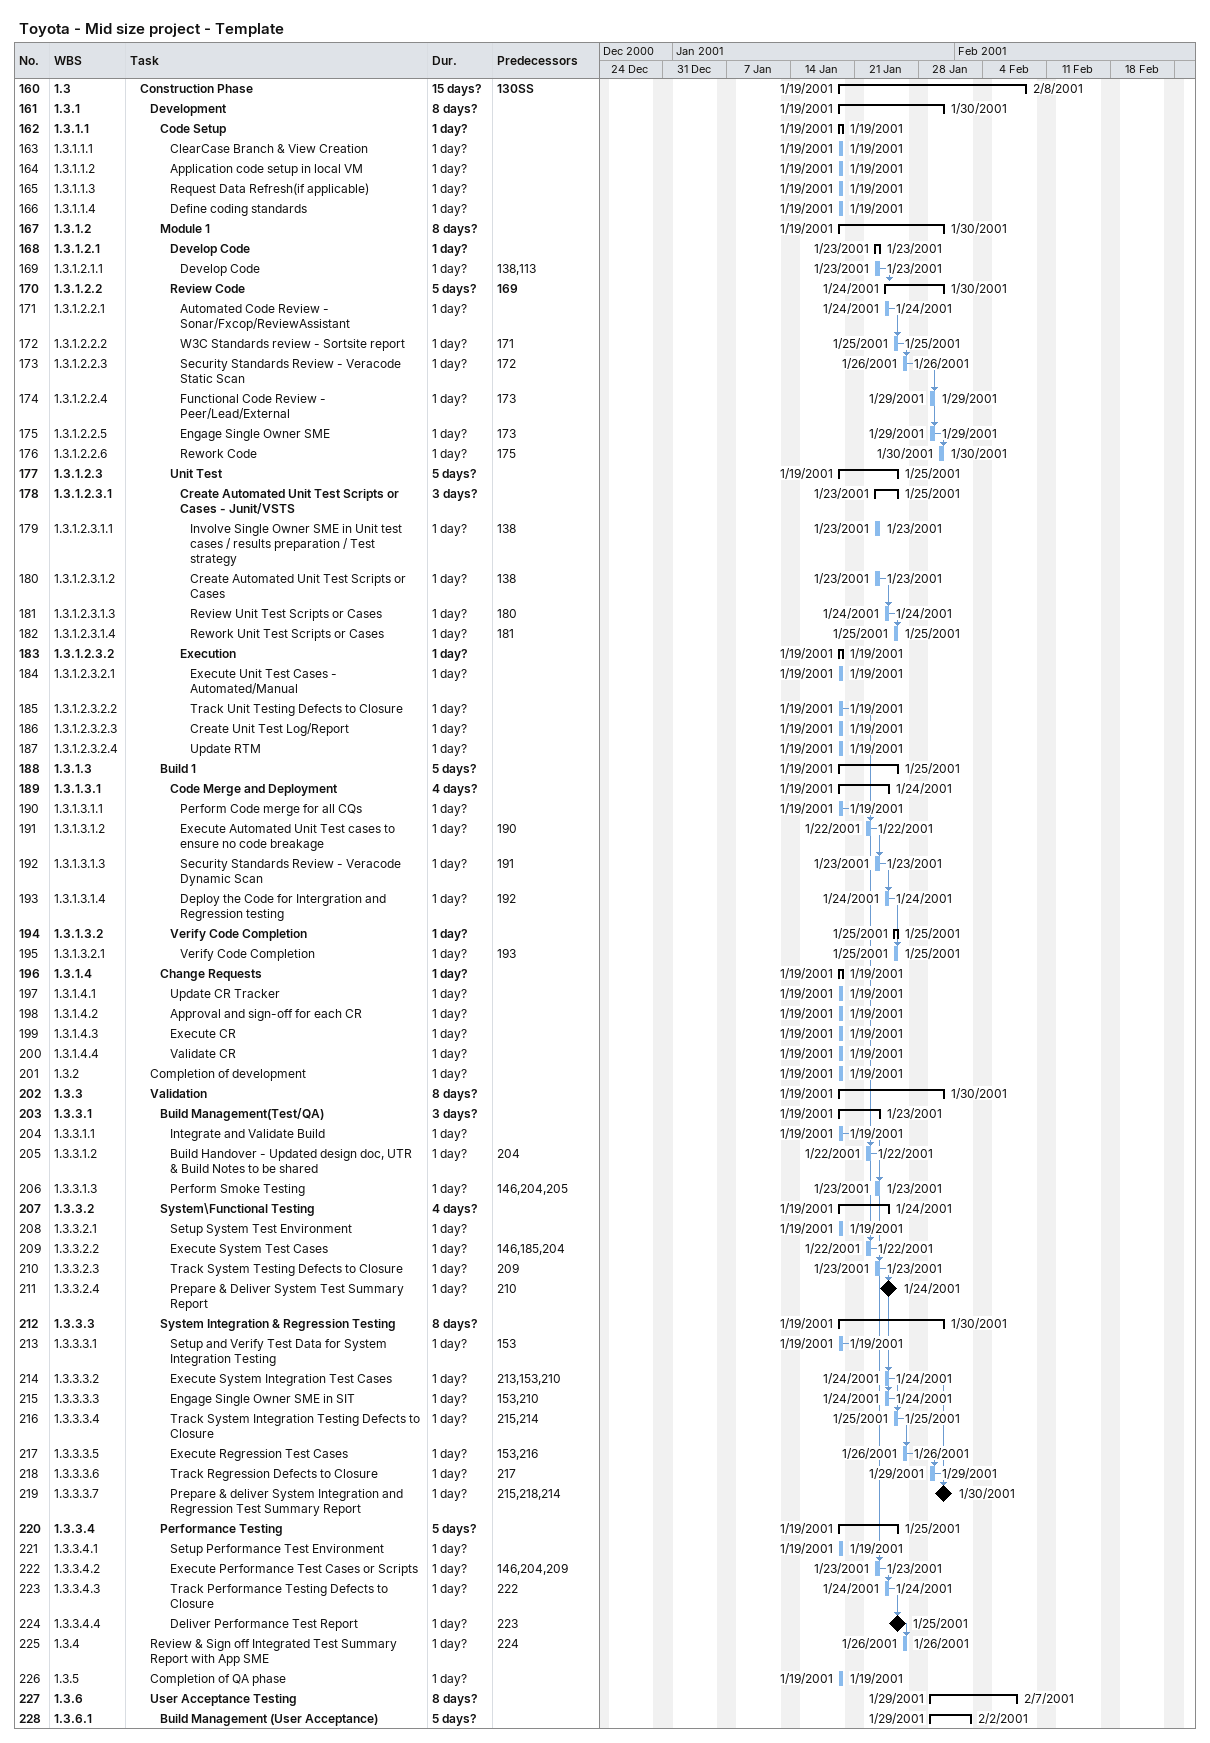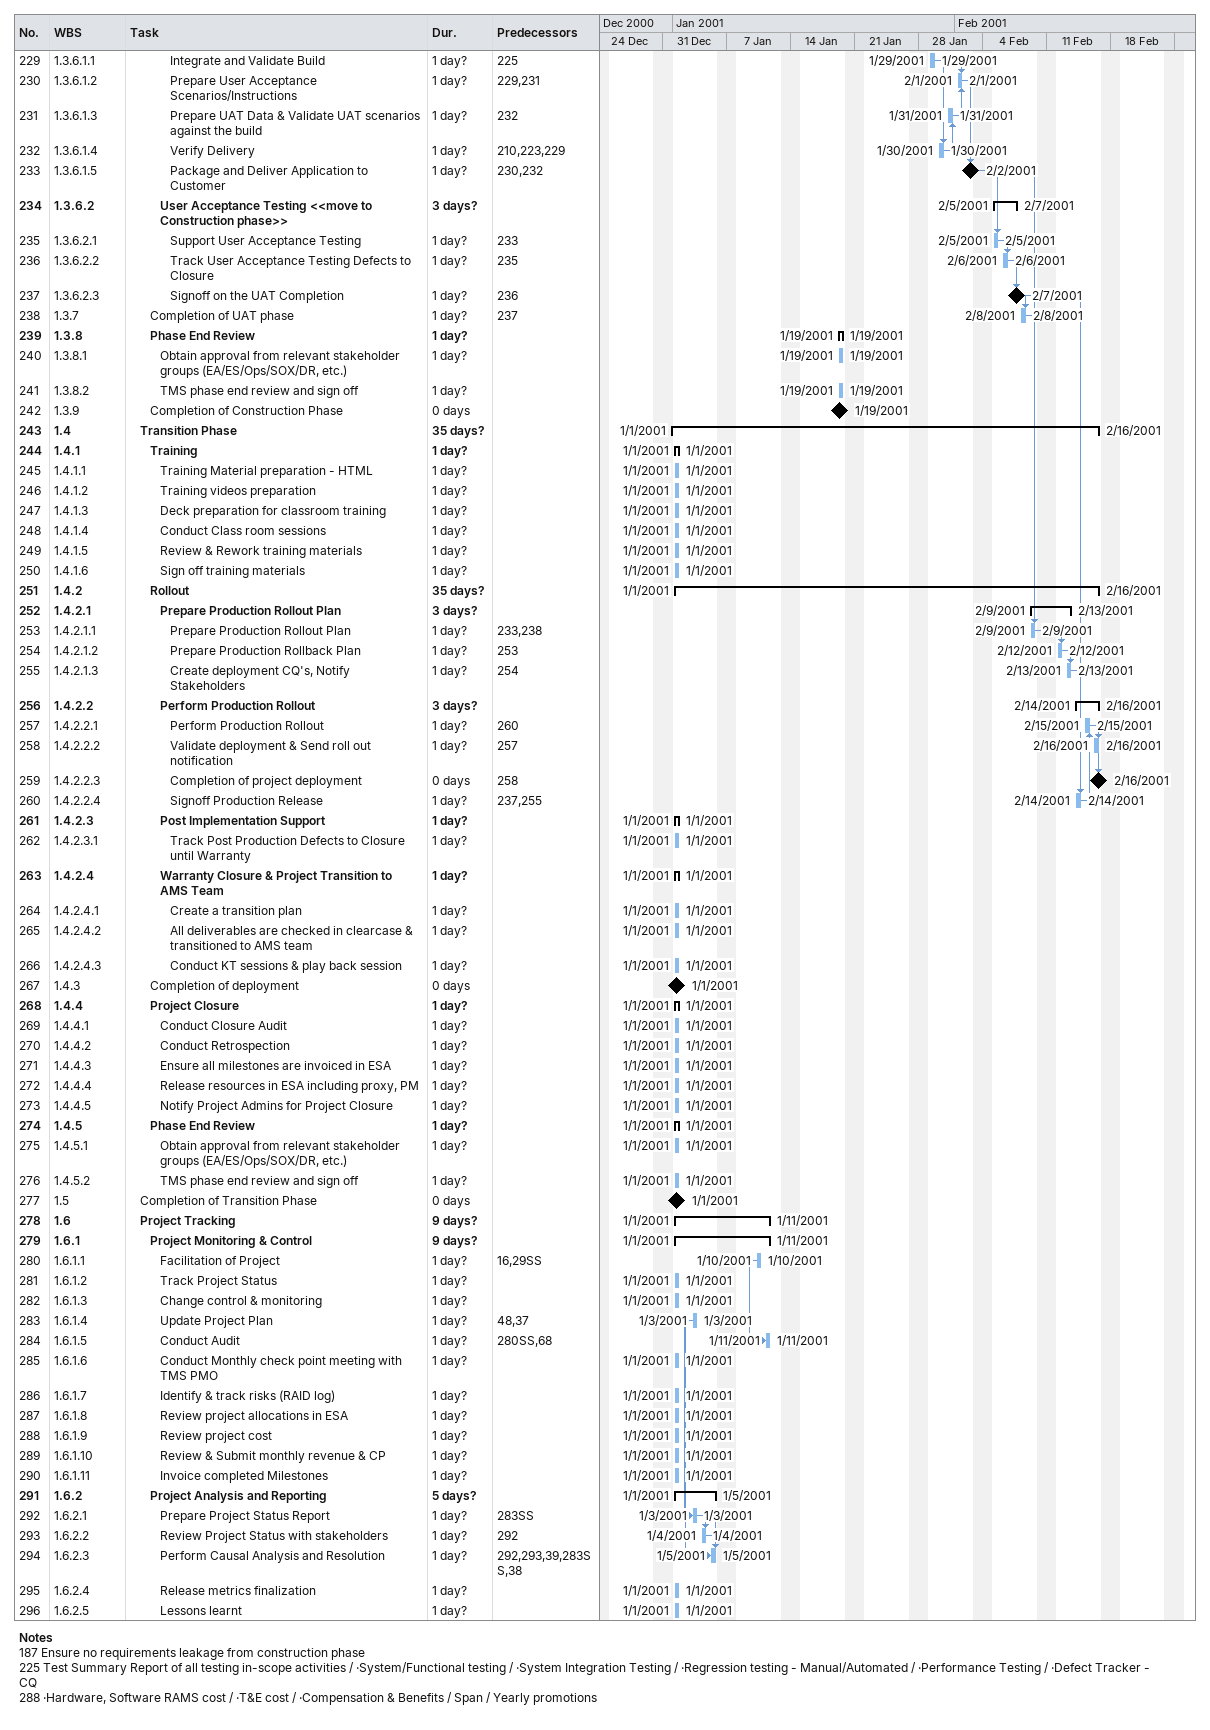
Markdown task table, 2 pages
Toyota - Mid size project - Template

| ID | WBS | Task | Duration | Start | Finish | Predecessors |
|---|---|---|---|---|---|---|
| 160 | 1.3 | **Construction Phase** | 15d? | 2001-01-19 | 2001-02-08 | 130SS |
| 161 | 1.3.1 | **Development** | 8d? | 2001-01-19 | 2001-01-30 |  |
| 162 | 1.3.1.1 | **Code Setup** | 1d? | 2001-01-19 | 2001-01-19 |  |
| 163 | 1.3.1.1.1 | ClearCase Branch & View Creation | 1d? | 2001-01-19 | 2001-01-19 |  |
| 164 | 1.3.1.1.2 | Application code setup in local VM | 1d? | 2001-01-19 | 2001-01-19 |  |
| 165 | 1.3.1.1.3 | Request Data Refresh(if applicable) | 1d? | 2001-01-19 | 2001-01-19 |  |
| 166 | 1.3.1.1.4 | Define coding standards | 1d? | 2001-01-19 | 2001-01-19 |  |
| 167 | 1.3.1.2 | **Module 1** | 8d? | 2001-01-19 | 2001-01-30 |  |
| 168 | 1.3.1.2.1 | **Develop Code** | 1d? | 2001-01-23 | 2001-01-23 |  |
| 169 | 1.3.1.2.1.1 | Develop Code | 1d? | 2001-01-23 | 2001-01-23 | 138, 113 |
| 170 | 1.3.1.2.2 | **Review Code** | 5d? | 2001-01-24 | 2001-01-30 | 169 |
| 171 | 1.3.1.2.2.1 | Automated Code Review - Sonar/Fxcop/ReviewAssistant | 1d? | 2001-01-24 | 2001-01-24 |  |
| 172 | 1.3.1.2.2.2 | W3C Standards review - Sortsite report | 1d? | 2001-01-25 | 2001-01-25 | 171 |
| 173 | 1.3.1.2.2.3 | Security Standards Review - Veracode Static Scan | 1d? | 2001-01-26 | 2001-01-26 | 172 |
| 174 | 1.3.1.2.2.4 | Functional Code Review - Peer/Lead/External | 1d? | 2001-01-29 | 2001-01-29 | 173 |
| 175 | 1.3.1.2.2.5 | Engage Single Owner SME | 1d? | 2001-01-29 | 2001-01-29 | 173 |
| 176 | 1.3.1.2.2.6 | Rework Code | 1d? | 2001-01-30 | 2001-01-30 | 175 |
| 177 | 1.3.1.2.3 | **Unit Test** | 5d? | 2001-01-19 | 2001-01-25 |  |
| 178 | 1.3.1.2.3.1 | **Create Automated Unit Test Scripts or Cases - Junit/VSTS** | 3d? | 2001-01-23 | 2001-01-25 |  |
| 179 | 1.3.1.2.3.1.1 | Involve Single Owner SME in Unit test cases / results preparation / Test strategy | 1d? | 2001-01-23 | 2001-01-23 | 138 |
| 180 | 1.3.1.2.3.1.2 | Create Automated Unit Test Scripts or Cases | 1d? | 2001-01-23 | 2001-01-23 | 138 |
| 181 | 1.3.1.2.3.1.3 | Review Unit Test Scripts or Cases | 1d? | 2001-01-24 | 2001-01-24 | 180 |
| 182 | 1.3.1.2.3.1.4 | Rework Unit Test Scripts or Cases | 1d? | 2001-01-25 | 2001-01-25 | 181 |
| 183 | 1.3.1.2.3.2 | **Execution** | 1d? | 2001-01-19 | 2001-01-19 |  |
| 184 | 1.3.1.2.3.2.1 | Execute Unit Test Cases - Automated/Manual | 1d? | 2001-01-19 | 2001-01-19 |  |
| 185 | 1.3.1.2.3.2.2 | Track Unit Testing Defects to Closure | 1d? | 2001-01-19 | 2001-01-19 |  |
| 186 | 1.3.1.2.3.2.3 | Create Unit Test Log/Report | 1d? | 2001-01-19 | 2001-01-19 |  |
| 187 | 1.3.1.2.3.2.4 | Update RTM | 1d? | 2001-01-19 | 2001-01-19 |  |
| 188 | 1.3.1.3 | **Build 1** | 5d? | 2001-01-19 | 2001-01-25 |  |
| 189 | 1.3.1.3.1 | **Code Merge and Deployment** | 4d? | 2001-01-19 | 2001-01-24 |  |
| 190 | 1.3.1.3.1.1 | Perform Code merge for all CQs | 1d? | 2001-01-19 | 2001-01-19 |  |
| 191 | 1.3.1.3.1.2 | Execute Automated Unit Test cases to ensure no code breakage | 1d? | 2001-01-22 | 2001-01-22 | 190 |
| 192 | 1.3.1.3.1.3 | Security Standards Review - Veracode Dynamic Scan | 1d? | 2001-01-23 | 2001-01-23 | 191 |
| 193 | 1.3.1.3.1.4 | Deploy the Code for Intergration and Regression testing | 1d? | 2001-01-24 | 2001-01-24 | 192 |
| 194 | 1.3.1.3.2 | **Verify Code Completion** | 1d? | 2001-01-25 | 2001-01-25 |  |
| 195 | 1.3.1.3.2.1 | Verify Code Completion | 1d? | 2001-01-25 | 2001-01-25 | 193 |
| 196 | 1.3.1.4 | **Change Requests** | 1d? | 2001-01-19 | 2001-01-19 |  |
| 197 | 1.3.1.4.1 | Update CR Tracker | 1d? | 2001-01-19 | 2001-01-19 |  |
| 198 | 1.3.1.4.2 | Approval and sign-off for each CR | 1d? | 2001-01-19 | 2001-01-19 |  |
| 199 | 1.3.1.4.3 | Execute CR | 1d? | 2001-01-19 | 2001-01-19 |  |
| 200 | 1.3.1.4.4 | Validate CR | 1d? | 2001-01-19 | 2001-01-19 |  |
| 201 | 1.3.2 | Completion of development | 1d? | 2001-01-19 | 2001-01-19 |  |
| 202 | 1.3.3 | **Validation** | 8d? | 2001-01-19 | 2001-01-30 |  |
| 203 | 1.3.3.1 | **Build Management(Test/QA)** | 3d? | 2001-01-19 | 2001-01-23 |  |
| 204 | 1.3.3.1.1 | Integrate and Validate Build | 1d? | 2001-01-19 | 2001-01-19 |  |
| 205 | 1.3.3.1.2 | Build Handover - Updated design doc, UTR & Build Notes to be shared | 1d? | 2001-01-22 | 2001-01-22 | 204 |
| 206 | 1.3.3.1.3 | Perform Smoke Testing | 1d? | 2001-01-23 | 2001-01-23 | 146, 204, 205 |
| 207 | 1.3.3.2 | **System\Functional Testing** | 4d? | 2001-01-19 | 2001-01-24 |  |
| 208 | 1.3.3.2.1 | Setup System Test Environment | 1d? | 2001-01-19 | 2001-01-19 |  |
| 209 | 1.3.3.2.2 | Execute System Test Cases | 1d? | 2001-01-22 | 2001-01-22 | 146, 185, 204 |
| 210 | 1.3.3.2.3 | Track System Testing Defects to Closure | 1d? | 2001-01-23 | 2001-01-23 | 209 |
| 211 | 1.3.3.2.4 | Prepare & Deliver System Test Summary Report | 1d? | 2001-01-24 | 2001-01-24 | 210 |
| 212 | 1.3.3.3 | **System Integration & Regression Testing** | 8d? | 2001-01-19 | 2001-01-30 |  |
| 213 | 1.3.3.3.1 | Setup and Verify Test Data for System Integration Testing | 1d? | 2001-01-19 | 2001-01-19 | 153 |
| 214 | 1.3.3.3.2 | Execute System Integration Test Cases | 1d? | 2001-01-24 | 2001-01-24 | 213, 153, 210 |
| 215 | 1.3.3.3.3 | Engage Single Owner SME in SIT | 1d? | 2001-01-24 | 2001-01-24 | 153, 210 |
| 216 | 1.3.3.3.4 | Track System Integration Testing Defects to Closure | 1d? | 2001-01-25 | 2001-01-25 | 215, 214 |
| 217 | 1.3.3.3.5 | Execute Regression Test Cases | 1d? | 2001-01-26 | 2001-01-26 | 153, 216 |
| 218 | 1.3.3.3.6 | Track Regression Defects to Closure | 1d? | 2001-01-29 | 2001-01-29 | 217 |
| 219 | 1.3.3.3.7 | Prepare & deliver System Integration and Regression Test Summary Report | 1d? | 2001-01-30 | 2001-01-30 | 215, 218, 214 |
| 220 | 1.3.3.4 | **Performance Testing** | 5d? | 2001-01-19 | 2001-01-25 |  |
| 221 | 1.3.3.4.1 | Setup Performance Test Environment | 1d? | 2001-01-19 | 2001-01-19 |  |
| 222 | 1.3.3.4.2 | Execute Performance Test Cases or Scripts | 1d? | 2001-01-23 | 2001-01-23 | 146, 204, 209 |
| 223 | 1.3.3.4.3 | Track Performance Testing Defects to Closure | 1d? | 2001-01-24 | 2001-01-24 | 222 |
| 224 | 1.3.3.4.4 | Deliver Performance Test Report | 1d? | 2001-01-25 | 2001-01-25 | 223 |
| 225 | 1.3.4 | Review & Sign off Integrated Test Summary Report with App SME | 1d? | 2001-01-26 | 2001-01-26 | 224 |
| 226 | 1.3.5 | Completion of QA phase | 1d? | 2001-01-19 | 2001-01-19 |  |
| 227 | 1.3.6 | **User Acceptance Testing** | 8d? | 2001-01-29 | 2001-02-07 |  |
| 228 | 1.3.6.1 | **Build Management (User Acceptance)** | 5d? | 2001-01-29 | 2001-02-02 |  |
| 229 | 1.3.6.1.1 | Integrate and Validate Build | 1d? | 2001-01-29 | 2001-01-29 | 225 |
| 230 | 1.3.6.1.2 | Prepare User Acceptance Scenarios/Instructions | 1d? | 2001-02-01 | 2001-02-01 | 229, 231 |
| 231 | 1.3.6.1.3 | Prepare UAT Data & Validate UAT scenarios against the build | 1d? | 2001-01-31 | 2001-01-31 | 232 |
| 232 | 1.3.6.1.4 | Verify Delivery | 1d? | 2001-01-30 | 2001-01-30 | 210, 223, 229 |
| 233 | 1.3.6.1.5 | Package and Deliver Application to Customer | 1d? | 2001-02-02 | 2001-02-02 | 230, 232 |
| 234 | 1.3.6.2 | **User Acceptance Testing <<move to Construction phase>>** | 3d? | 2001-02-05 | 2001-02-07 |  |
| 235 | 1.3.6.2.1 | Support User Acceptance Testing | 1d? | 2001-02-05 | 2001-02-05 | 233 |
| 236 | 1.3.6.2.2 | Track User Acceptance Testing Defects to Closure | 1d? | 2001-02-06 | 2001-02-06 | 235 |
| 237 | 1.3.6.2.3 | Signoff on the UAT Completion | 1d? | 2001-02-07 | 2001-02-07 | 236 |
| 238 | 1.3.7 | Completion of UAT phase | 1d? | 2001-02-08 | 2001-02-08 | 237 |
| 239 | 1.3.8 | **Phase End Review** | 1d? | 2001-01-19 | 2001-01-19 |  |
| 240 | 1.3.8.1 | Obtain approval from relevant stakeholder groups (EA/ES/Ops/SOX/DR, etc.) | 1d? | 2001-01-19 | 2001-01-19 |  |
| 241 | 1.3.8.2 | TMS phase end review and sign off | 1d? | 2001-01-19 | 2001-01-19 |  |
| 242 | 1.3.9 | Completion of Construction Phase | 0d | 2001-01-19 | 2001-01-19 |  |
| 243 | 1.4 | **Transition Phase** | 35d? | 2001-01-01 | 2001-02-16 |  |
| 244 | 1.4.1 | **Training** | 1d? | 2001-01-01 | 2001-01-01 |  |
| 245 | 1.4.1.1 | Training Material preparation - HTML | 1d? | 2001-01-01 | 2001-01-01 |  |
| 246 | 1.4.1.2 | Training videos preparation | 1d? | 2001-01-01 | 2001-01-01 |  |
| 247 | 1.4.1.3 | Deck preparation for classroom training | 1d? | 2001-01-01 | 2001-01-01 |  |
| 248 | 1.4.1.4 | Conduct Class room sessions | 1d? | 2001-01-01 | 2001-01-01 |  |
| 249 | 1.4.1.5 | Review & Rework training materials | 1d? | 2001-01-01 | 2001-01-01 |  |
| 250 | 1.4.1.6 | Sign off training materials | 1d? | 2001-01-01 | 2001-01-01 |  |
| 251 | 1.4.2 | **Rollout** | 35d? | 2001-01-01 | 2001-02-16 |  |
| 252 | 1.4.2.1 | **Prepare Production Rollout Plan** | 3d? | 2001-02-09 | 2001-02-13 |  |
| 253 | 1.4.2.1.1 | Prepare Production Rollout Plan | 1d? | 2001-02-09 | 2001-02-09 | 233, 238 |
| 254 | 1.4.2.1.2 | Prepare Production Rollback Plan | 1d? | 2001-02-12 | 2001-02-12 | 253 |
| 255 | 1.4.2.1.3 | Create deployment CQ's, Notify Stakeholders | 1d? | 2001-02-13 | 2001-02-13 | 254 |
| 256 | 1.4.2.2 | **Perform Production Rollout** | 3d? | 2001-02-14 | 2001-02-16 |  |
| 257 | 1.4.2.2.1 | Perform Production Rollout | 1d? | 2001-02-15 | 2001-02-15 | 260 |
| 258 | 1.4.2.2.2 | Validate deployment & Send roll out notification | 1d? | 2001-02-16 | 2001-02-16 | 257 |
| 259 | 1.4.2.2.3 | Completion of project deployment | 0d | 2001-02-16 | 2001-02-16 | 258 |
| 260 | 1.4.2.2.4 | Signoff Production Release | 1d? | 2001-02-14 | 2001-02-14 | 237, 255 |
| 261 | 1.4.2.3 | **Post Implementation Support** | 1d? | 2001-01-01 | 2001-01-01 |  |
| 262 | 1.4.2.3.1 | Track Post Production Defects to Closure until Warranty | 1d? | 2001-01-01 | 2001-01-01 |  |
| 263 | 1.4.2.4 | **Warranty Closure & Project Transition to AMS Team** | 1d? | 2001-01-01 | 2001-01-01 |  |
| 264 | 1.4.2.4.1 | Create a transition plan | 1d? | 2001-01-01 | 2001-01-01 |  |
| 265 | 1.4.2.4.2 | All deliverables are checked in clearcase & transitioned to AMS team | 1d? | 2001-01-01 | 2001-01-01 |  |
| 266 | 1.4.2.4.3 | Conduct KT sessions & play back session | 1d? | 2001-01-01 | 2001-01-01 |  |
| 267 | 1.4.3 | Completion of deployment | 0d | 2001-01-01 | 2001-01-01 |  |
| 268 | 1.4.4 | **Project Closure** | 1d? | 2001-01-01 | 2001-01-01 |  |
| 269 | 1.4.4.1 | Conduct Closure Audit | 1d? | 2001-01-01 | 2001-01-01 |  |
| 270 | 1.4.4.2 | Conduct Retrospection | 1d? | 2001-01-01 | 2001-01-01 |  |
| 271 | 1.4.4.3 | Ensure all milestones are invoiced in ESA | 1d? | 2001-01-01 | 2001-01-01 |  |
| 272 | 1.4.4.4 | Release resources in ESA including proxy, PM | 1d? | 2001-01-01 | 2001-01-01 |  |
| 273 | 1.4.4.5 | Notify Project Admins for Project Closure | 1d? | 2001-01-01 | 2001-01-01 |  |
| 274 | 1.4.5 | **Phase End Review** | 1d? | 2001-01-01 | 2001-01-01 |  |
| 275 | 1.4.5.1 | Obtain approval from relevant stakeholder groups (EA/ES/Ops/SOX/DR, etc.) | 1d? | 2001-01-01 | 2001-01-01 |  |
| 276 | 1.4.5.2 | TMS phase end review and sign off | 1d? | 2001-01-01 | 2001-01-01 |  |
| 277 | 1.5 | Completion of Transition Phase | 0d | 2001-01-01 | 2001-01-01 |  |
| 278 | 1.6 | **Project Tracking** | 9d? | 2001-01-01 | 2001-01-11 |  |
| 279 | 1.6.1 | **Project Monitoring & Control** | 9d? | 2001-01-01 | 2001-01-11 |  |
| 280 | 1.6.1.1 | Facilitation of Project | 1d? | 2001-01-10 | 2001-01-10 | 16, 29SS |
| 281 | 1.6.1.2 | Track Project Status | 1d? | 2001-01-01 | 2001-01-01 |  |
| 282 | 1.6.1.3 | Change control & monitoring | 1d? | 2001-01-01 | 2001-01-01 |  |
| 283 | 1.6.1.4 | Update Project Plan | 1d? | 2001-01-03 | 2001-01-03 | 48, 37 |
| 284 | 1.6.1.5 | Conduct Audit | 1d? | 2001-01-11 | 2001-01-11 | 280SS, 68 |
| 285 | 1.6.1.6 | Conduct Monthly check point meeting with TMS PMO | 1d? | 2001-01-01 | 2001-01-01 |  |
| 286 | 1.6.1.7 | Identify & track risks (RAID log) | 1d? | 2001-01-01 | 2001-01-01 |  |
| 287 | 1.6.1.8 | Review project allocations in ESA | 1d? | 2001-01-01 | 2001-01-01 |  |
| 288 | 1.6.1.9 | Review project cost | 1d? | 2001-01-01 | 2001-01-01 |  |
| 289 | 1.6.1.10 | Review & Submit monthly revenue & CP | 1d? | 2001-01-01 | 2001-01-01 |  |
| 290 | 1.6.1.11 | Invoice completed Milestones | 1d? | 2001-01-01 | 2001-01-01 |  |
| 291 | 1.6.2 | **Project Analysis and Reporting** | 5d? | 2001-01-01 | 2001-01-05 |  |
| 292 | 1.6.2.1 | Prepare Project Status Report | 1d? | 2001-01-03 | 2001-01-03 | 283SS |
| 293 | 1.6.2.2 | Review Project Status with stakeholders | 1d? | 2001-01-04 | 2001-01-04 | 292 |
| 294 | 1.6.2.3 | Perform Causal Analysis and Resolution | 1d? | 2001-01-05 | 2001-01-05 | 292, 293, 39, 283SS, 38 |
| 295 | 1.6.2.4 | Release metrics finalization | 1d? | 2001-01-01 | 2001-01-01 |  |
| 296 | 1.6.2.5 | Lessons learnt | 1d? | 2001-01-01 | 2001-01-01 |  |

Notes
- 187: Ensure no requirements leakage from construction phase
- 225: Test Summary Report of all testing in-scope activities / ·System/Functional testing / ·System Integration Testing / ·Regression testing - Manual/Automated / ·Performance Testing / ·Defect Tracker - CQ
- 288: ·Hardware, Software RAMS cost / ·T&E cost / ·Compensation & Benefits / Span / Yearly promotions
